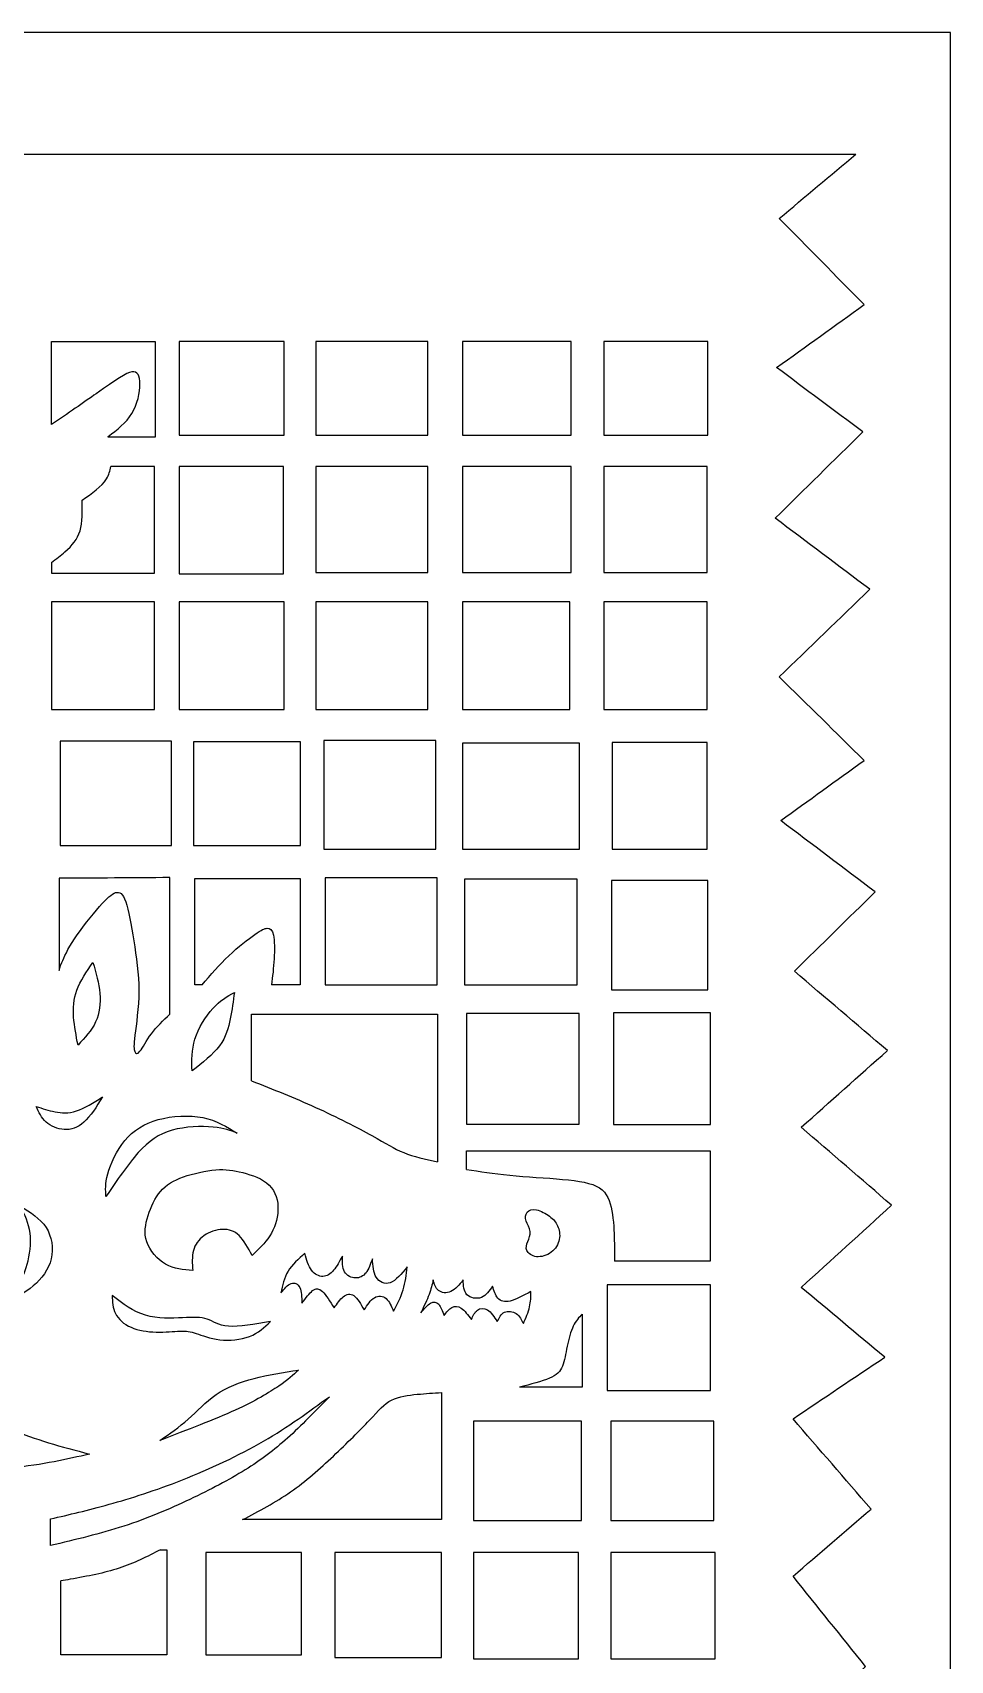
# Model space of a CAD drawing. Header units: millimetres. Extents: x 30 to 570, y 16 to 401.
# Drawn here: x 480.1 to 569.7, y 228 to 386.8 of the extents above; entities that cross this region are included whole.
import ezdxf

# ---------------------------------------------------------------- set-up
doc = ezdxf.new("R2010")
doc.units = ezdxf.units.MM
for name, color, linetype in [('Default', 7, 'Continuous'), ('DV1_Layer_1', 7, 'Continuous'), ('Layer_1', 7, 'Continuous')]:
    doc.layers.add(name, color=color, linetype=linetype)

# ---------------------------------------------------------------- blocks, each defined once
blk = doc.blocks.new('SE')
at = {"layer": 'DV1_Layer_1', "color": 7, "linetype": 'Continuous'}
blk.add_open_spline([(39.87, 374.96), (39.87, 374.96), (560.48, 374.96), (560.48, 374.96)], degree=3, dxfattribs=at)
for points, knots in [([(300.17, 19.96), (302.22, 20), (304.27, 20.05), (305.98, 20.47), (307.7, 20.89), (309.08, 21.7), (309.95, 22.74), (310.81, 23.79), (311.17, 25.08), (311.53, 26.37), (313.09, 26.33), (316.2, 26.24), (319.14, 28.28), (320.3, 29.42), (321.46, 30.55), (322.3, 31.8), (323.15, 33.05), (323.86, 32.42), (325.28, 31.18), (328.49, 31.53), (329.67, 32.31), (330.85, 33.09), (331.61, 34.47), (332.36, 35.85), (333.3, 34.87), (334.23, 33.89), (335.61, 33.38), (336.99, 32.87), (338.82, 32.83), (340.22, 33.16), (341.62, 33.49), (342.6, 34.21), (343.27, 35.07), (343.94, 35.94), (344.29, 36.97), (344.65, 37.99), (346.52, 37.9), (350.26, 37.72), (356.14, 39.86), (361.48, 42.26), (365.4, 41.91), (367.33, 41.42), (369.27, 40.93), (371.18, 40.13), (373.21, 38.79), (375.24, 37.46), (377.37, 35.59), (379.89, 33.87), (382.4, 32.16), (388.19, 29.04), (392.06, 27.04), (398.39, 24.99), (401.39, 24.34), (404.4, 23.7), (407.25, 23.43), (410.92, 23.5), (414.59, 23.56), (419.09, 23.97), (423.25, 25.28), (427.41, 26.59), (435.07, 31.04), (443.44, 35.5), (447.14, 37.08), (450.83, 38.66), (454.04, 39.59), (456.86, 40.01), (459.69, 40.44), (462.14, 40.35), (464.48, 39.66), (466.81, 38.97), (471.26, 36.39), (476.07, 35.59), (478.37, 35.41), (480.66, 35.23), (482.84, 35.27), (484.69, 35.63), (486.54, 35.99), (488.05, 36.65), (489.56, 37.32), (490.45, 35.81), (492.23, 32.78), (495.8, 31.53), (497.49, 31.24), (499.18, 30.96), (500.78, 31), (502.14, 31.53), (503.5, 32.07), (504.61, 33.09), (505.39, 34.21), (506.17, 35.32), (506.61, 36.52), (506.93, 37.79), (507.24, 39.06), (507.42, 40.39), (507.59, 41.73), (510.18, 40.88), (512.76, 40.04), (515.78, 39.21), (518.81, 38.39), (525.76, 36.79), (530.92, 36.43), (533.75, 36.68), (536.58, 36.92), (539.65, 37.59), (542.94, 38.9), (546.24, 40.22), (549.75, 42.17), (552.11, 45.18), (554.47, 48.18), (556.88, 56.29), (555.54, 61.36), (554.41, 63.41), (553.27, 65.46), (551.67, 67.02), (550.07, 68.57), (552.83, 70.89), (555.59, 73.2), (558.35, 75.52), (555.9, 78.15), (553.45, 80.77), (551, 83.4), (553.58, 85.8), (556.16, 88.21), (558.75, 90.61), (556.21, 93.24), (553.67, 95.87), (551.13, 98.49), (553.72, 101.12), (556.3, 103.75), (558.88, 106.37), (556.21, 109.04), (553.54, 111.71), (550.87, 114.39), (553.67, 116.88), (556.48, 119.37), (559.28, 121.87), (557.01, 124.63), (554.74, 127.39), (552.47, 130.15), (555.23, 132.68), (557.99, 135.22), (560.75, 137.76), (558.39, 140.39), (556.03, 143.01), (553.67, 145.64), (556.34, 148), (559.01, 150.36), (561.68, 152.72), (559.01, 155.3), (556.34, 157.88), (553.67, 160.46), (556.43, 162.87), (559.19, 165.27), (561.95, 167.68), (559.19, 170.39), (556.43, 173.11), (553.67, 175.82), (556.57, 178.09), (559.46, 180.36), (562.35, 182.63), (559.73, 185.31), (557.1, 187.98), (554.47, 190.65), (556.92, 193.14), (559.37, 195.63), (561.82, 198.13), (558.97, 200.49), (556.12, 202.85), (553.27, 205.21), (555.72, 207.7), (558.17, 210.19), (560.62, 212.69), (558.21, 215.22), (555.81, 217.76), (553.4, 220.3), (556.08, 222.66), (558.75, 225.02), (561.42, 227.38), (559.06, 230.32), (556.7, 233.25), (554.34, 236.19), (556.88, 238.37), (559.41, 240.56), (561.95, 242.74), (559.41, 245.68), (556.88, 248.61), (554.34, 251.55), (557.32, 253.56), (560.3, 255.56), (563.29, 257.56), (560.57, 259.83), (557.86, 262.1), (555.14, 264.37), (558.08, 267.04), (561.02, 269.72), (563.96, 272.39), (561.02, 274.92), (558.08, 277.46), (555.14, 280), (557.95, 282.49), (560.75, 284.99), (563.55, 287.48), (560.53, 290.06), (557.5, 292.64), (554.47, 295.23), (557.1, 297.81), (559.73, 300.39), (562.35, 302.97), (559.28, 305.29), (556.21, 307.6), (553.14, 309.92), (555.85, 311.88), (558.57, 313.84), (561.28, 315.79), (558.52, 318.51), (555.76, 321.23), (553, 323.94), (555.94, 326.79), (558.88, 329.64), (561.82, 332.49), (558.75, 334.8), (555.67, 337.12), (552.6, 339.43), (555.45, 342.24), (558.3, 345.04), (561.15, 347.85), (558.35, 349.94), (555.54, 352.03), (552.74, 354.13), (555.59, 356.17), (558.44, 358.22), (561.28, 360.27), (558.52, 363.07), (555.76, 365.88), (553, 368.68), (555.5, 370.78), (557.99, 372.87), (560.48, 374.96)], [0, 0, 0, 0, 0.011364, 0.011364, 0.011364, 0.022727, 0.022727, 0.022727, 0.034091, 0.034091, 0.034091, 0.045455, 0.056818, 0.056818, 0.056818, 0.068182, 0.068182, 0.068182, 0.079545, 0.090909, 0.090909, 0.090909, 0.102273, 0.102273, 0.102273, 0.113636, 0.113636, 0.113636, 0.125, 0.125, 0.125, 0.136364, 0.136364, 0.136364, 0.147727, 0.147727, 0.147727, 0.159091, 0.170455, 0.181818, 0.193182, 0.193182, 0.193182, 0.204545, 0.204545, 0.204545, 0.215909, 0.215909, 0.215909, 0.227273, 0.238636, 0.25, 0.25, 0.25, 0.261364, 0.261364, 0.261364, 0.272727, 0.272727, 0.272727, 0.284091, 0.295455, 0.295455, 0.295455, 0.306818, 0.306818, 0.306818, 0.318182, 0.318182, 0.318182, 0.329545, 0.340909, 0.340909, 0.340909, 0.352273, 0.352273, 0.352273, 0.363636, 0.363636, 0.363636, 0.375, 0.386364, 0.386364, 0.386364, 0.397727, 0.397727, 0.397727, 0.409091, 0.409091, 0.409091, 0.420455, 0.420455, 0.420455, 0.431818, 0.431818, 0.431818, 0.443182, 0.443182, 0.443182, 0.454545, 0.465909, 0.465909, 0.465909, 0.477273, 0.477273, 0.477273, 0.488636, 0.488636, 0.488636, 0.5, 0.511364, 0.511364, 0.511364, 0.522727, 0.522727, 0.522727, 0.534091, 0.534091, 0.534091, 0.545455, 0.545455, 0.545455, 0.556818, 0.556818, 0.556818, 0.568182, 0.568182, 0.568182, 0.579545, 0.579545, 0.579545, 0.590909, 0.590909, 0.590909, 0.602273, 0.602273, 0.602273, 0.613636, 0.613636, 0.613636, 0.625, 0.625, 0.625, 0.636364, 0.636364, 0.636364, 0.647727, 0.647727, 0.647727, 0.659091, 0.659091, 0.659091, 0.670455, 0.670455, 0.670455, 0.681818, 0.681818, 0.681818, 0.693182, 0.693182, 0.693182, 0.704545, 0.704545, 0.704545, 0.715909, 0.715909, 0.715909, 0.727273, 0.727273, 0.727273, 0.738636, 0.738636, 0.738636, 0.75, 0.75, 0.75, 0.761364, 0.761364, 0.761364, 0.772727, 0.772727, 0.772727, 0.784091, 0.784091, 0.784091, 0.795455, 0.795455, 0.795455, 0.806818, 0.806818, 0.806818, 0.818182, 0.818182, 0.818182, 0.829545, 0.829545, 0.829545, 0.840909, 0.840909, 0.840909, 0.852273, 0.852273, 0.852273, 0.863636, 0.863636, 0.863636, 0.875, 0.875, 0.875, 0.886364, 0.886364, 0.886364, 0.897727, 0.897727, 0.897727, 0.909091, 0.909091, 0.909091, 0.920455, 0.920455, 0.920455, 0.931818, 0.931818, 0.931818, 0.943182, 0.943182, 0.943182, 0.954545, 0.954545, 0.954545, 0.965909, 0.965909, 0.965909, 0.977273, 0.977273, 0.977273, 1, 1, 1, 1]), ([(481.98, 348.56), (481.98, 348.56), (481.98, 356.66), (481.98, 356.66), (492.11, 356.66), (492.11, 356.66), (492.11, 347.33), (492.11, 347.33), (487.52, 347.33), (487.52, 347.33)], [0, 0, 0, 0, 0.2, 0.2, 0.4, 0.4, 0.6, 0.6, 1, 1, 1, 1]), ([(487.52, 347.33), (487.52, 347.36), (487.51, 347.38), (487.51, 347.4), (488.4, 348.07), (489.29, 348.73), (489.84, 349.64), (490.4, 350.56), (490.62, 351.71), (490.62, 352.52), (490.62, 353.33), (490.4, 353.8), (489.83, 353.71), (489.26, 353.62), (488.35, 352.98), (486.35, 351.58), (485.15, 350.74), (483.56, 349.62), (481.98, 348.56)], [0, 0, 0, 0, 0.142857, 0.142857, 0.142857, 0.285714, 0.285714, 0.285714, 0.428571, 0.428571, 0.428571, 0.571429, 0.571429, 0.571429, 0.714286, 0.714286, 0.714286, 1, 1, 1, 1]), ([(481.98, 335.12), (482.45, 335.44), (482.9, 335.8), (483.3, 336.15), (484.02, 336.78), (484.53, 337.36), (484.78, 338.19), (485.02, 339.03), (485, 340.12), (484.98, 341.2), (485.93, 341.85), (486.89, 342.49), (487.36, 343.28), (487.59, 343.65), (487.71, 344.06), (487.77, 344.46)], [0, 0, 0, 0, 0.166667, 0.166667, 0.166667, 0.333333, 0.333333, 0.333333, 0.5, 0.5, 0.5, 0.666667, 0.666667, 0.666667, 1, 1, 1, 1]), ([(481.98, 335.12), (481.98, 335.12), (481.98, 334.07), (481.98, 334.07), (492.04, 334.07), (492.04, 334.07), (492.04, 344.46), (492.04, 344.46), (487.77, 344.46), (487.77, 344.46)], [0, 0, 0, 0, 0.2, 0.2, 0.4, 0.4, 0.6, 0.6, 1, 1, 1, 1]), ([(482.73, 304.29), (486.33, 304.31), (489.93, 304.34), (493.54, 304.36), (493.54, 299.92), (493.54, 295.47), (493.54, 291.03), (492.89, 290.42), (492.25, 289.8), (491.74, 289.13), (491.24, 288.46), (490.89, 287.74), (490.36, 287.09), (490.2, 287.17), (490.11, 287.39), (490.02, 287.61), (490.01, 287.98), (490.13, 288.99), (490.25, 290), (490.51, 291.66), (490.51, 293.31), (490.52, 294.97), (490.27, 296.63), (490.02, 298.19), (489.77, 299.75), (489.52, 301.2), (489.23, 302.01), (488.95, 302.83), (488.64, 303.01), (488.25, 302.89), (487.87, 302.77), (487.41, 302.36), (485.94, 300.69), (484.93, 299.42), (484.24, 298.39), (483.56, 297.36), (483.2, 296.55), (483, 296.07), (482.8, 295.59), (482.77, 295.44), (482.73, 295.28), (482.73, 298.29), (482.73, 301.29), (482.73, 304.29)], [0, 0, 0, 0, 0.0625, 0.0625, 0.0625, 0.125, 0.125, 0.125, 0.1875, 0.1875, 0.1875, 0.25, 0.25, 0.3125, 0.3125, 0.3125, 0.375, 0.375, 0.375, 0.4375, 0.4375, 0.4375, 0.5, 0.5, 0.5, 0.5625, 0.5625, 0.5625, 0.625, 0.625, 0.625, 0.6875, 0.6875, 0.75, 0.75, 0.75, 0.8125, 0.8125, 0.8125, 0.875, 0.875, 0.875, 1, 1, 1, 1]), ([(496.68, 293.88), (496.68, 293.88), (495.98, 293.88), (495.98, 293.88), (495.98, 304.26), (495.98, 304.26), (506.26, 304.26), (506.26, 304.26), (506.26, 293.88), (506.26, 293.88), (503.46, 293.88), (503.46, 293.88)], [0, 0, 0, 0, 0.166667, 0.166667, 0.333333, 0.333333, 0.5, 0.5, 0.666667, 0.666667, 1, 1, 1, 1]), ([(496.68, 293.88), (497.52, 294.87), (498.37, 295.86), (499.29, 296.73), (500.21, 297.61), (501.2, 298.35), (501.84, 298.81), (502.49, 299.26), (502.79, 299.41), (503.31, 299.42), (503.54, 299.28), (503.65, 298.75), (503.76, 298.22), (503.76, 297.3), (503.71, 296.43), (503.66, 295.55), (503.56, 294.71), (503.46, 293.88)], [0, 0, 0, 0, 0.142857, 0.142857, 0.142857, 0.285714, 0.285714, 0.285714, 0.428571, 0.428571, 0.571429, 0.571429, 0.571429, 0.714286, 0.714286, 0.714286, 1, 1, 1, 1]), ([(486.04, 296.09), (485.42, 295.18), (484.8, 294.27), (484.47, 293.38), (484.13, 292.49), (484.09, 291.62), (484.22, 289.85), (484.4, 288.94), (484.58, 288.02), (485.24, 288.74), (485.91, 289.45), (486.3, 290.28), (486.69, 291.11), (486.8, 292.07), (486.71, 293.06), (486.62, 294.04), (486.33, 295.07), (486.04, 296.09)], [0, 0, 0, 0, 0.142857, 0.142857, 0.142857, 0.285714, 0.285714, 0.428571, 0.428571, 0.428571, 0.571429, 0.571429, 0.571429, 0.714286, 0.714286, 0.714286, 1, 1, 1, 1]), ([(499.84, 293.16), (499.13, 292.76), (498.42, 292.36), (497.72, 291.59), (497.02, 290.82), (496.33, 289.69), (495.99, 288.61), (495.66, 287.54), (495.68, 286.51), (495.71, 285.49), (496.73, 286.29), (497.75, 287.09), (498.38, 287.95), (499.02, 288.8), (499.26, 289.71), (499.44, 290.59), (499.61, 291.47), (499.73, 292.31), (499.84, 293.16)], [0, 0, 0, 0, 0.142857, 0.142857, 0.142857, 0.285714, 0.285714, 0.285714, 0.428571, 0.428571, 0.428571, 0.571429, 0.571429, 0.571429, 0.714286, 0.714286, 0.714286, 1, 1, 1, 1]), ([(501.52, 284.53), (501.52, 284.53), (501.52, 291.03), (501.52, 291.03), (519.66, 291.03), (519.66, 291.03), (519.66, 276.63), (519.66, 276.63)], [0, 0, 0, 0, 0.25, 0.25, 0.5, 0.5, 1, 1, 1, 1]), ([(501.52, 284.53), (503.6, 283.71), (505.68, 282.88), (507.75, 281.94), (509.81, 281.01), (511.86, 279.96), (513.26, 279.18), (514.66, 278.41), (515.4, 277.9), (516.36, 277.52), (517.32, 277.14), (518.49, 276.89), (519.66, 276.63)], [0, 0, 0, 0, 0.2, 0.2, 0.2, 0.4, 0.4, 0.4, 0.6, 0.6, 0.6, 1, 1, 1, 1]), ([(480.51, 282.03), (480.76, 281.47), (481, 280.92), (481.46, 280.51), (481.91, 280.09), (482.58, 279.83), (483.89, 279.74), (484.53, 279.92), (485.15, 280.48), (485.78, 281.05), (486.38, 282.01), (486.98, 282.96), (486.09, 282.41), (485.2, 281.85), (484.42, 281.59), (483.64, 281.34), (482.98, 281.38), (482.34, 281.51), (481.71, 281.63), (481.11, 281.83), (480.51, 282.03)], [0, 0, 0, 0, 0.125, 0.125, 0.125, 0.25, 0.25, 0.375, 0.375, 0.375, 0.5, 0.5, 0.5, 0.625, 0.625, 0.625, 0.75, 0.75, 0.75, 1, 1, 1, 1]), ([(487.31, 273.23), (488.38, 274.81), (489.44, 276.39), (490.46, 277.52), (491.48, 278.65), (492.46, 279.34), (493.75, 279.71), (495.04, 280.07), (496.64, 280.12), (497.75, 280.02), (498.86, 279.92), (499.48, 279.67), (500.1, 279.43), (499.1, 280.05), (497.1, 281.29), (493.77, 281.12), (492.41, 280.74), (491.04, 280.36), (489.97, 279.69), (488.33, 277.72), (487.75, 276.41), (487.49, 275.44), (487.22, 274.47), (487.26, 273.85), (487.31, 273.23)], [0, 0, 0, 0, 0.1, 0.1, 0.1, 0.2, 0.2, 0.2, 0.3, 0.3, 0.3, 0.4, 0.4, 0.4, 0.5, 0.6, 0.6, 0.6, 0.7, 0.7, 0.8, 0.8, 0.8, 1, 1, 1, 1]), ([(522.49, 275.89), (522.49, 275.89), (522.49, 277.7), (522.49, 277.7), (546.25, 277.7), (546.25, 277.7), (546.25, 266.92), (546.25, 266.92), (536.93, 266.92), (536.93, 266.92)], [0, 0, 0, 0, 0.2, 0.2, 0.4, 0.4, 0.6, 0.6, 1, 1, 1, 1]), ([(495.77, 266.03), (495.73, 266.7), (495.68, 267.37), (495.84, 267.96), (495.99, 268.54), (496.35, 269.05), (496.87, 269.42), (497.39, 269.79), (498.08, 270.01), (498.69, 270.03), (499.3, 270.05), (499.84, 269.88), (500.77, 268.97), (501.17, 268.23), (501.57, 267.5), (502.19, 268.08), (502.81, 268.66), (503.28, 269.39), (503.75, 270.12), (504.06, 271.01), (504.09, 271.91), (504.12, 272.81), (503.88, 273.72), (503.24, 274.35), (502.59, 274.99), (501.55, 275.34), (500.65, 275.57), (499.75, 275.81), (498.99, 275.92), (498.02, 275.84), (497.04, 275.76), (495.84, 275.5), (494.87, 275.15), (493.91, 274.81), (493.17, 274.39), (492.62, 273.74), (492.06, 273.1), (491.68, 272.23), (491.42, 271.38), (491.15, 270.52), (491, 269.68), (491.28, 268.82), (491.57, 267.97), (492.31, 267.1), (493.13, 266.63), (493.95, 266.17), (494.86, 266.1), (495.77, 266.03)], [0, 0, 0, 0, 0.058824, 0.058824, 0.058824, 0.117647, 0.117647, 0.117647, 0.176471, 0.176471, 0.176471, 0.235294, 0.235294, 0.294118, 0.294118, 0.294118, 0.352941, 0.352941, 0.352941, 0.411765, 0.411765, 0.411765, 0.470588, 0.470588, 0.470588, 0.529412, 0.529412, 0.529412, 0.588235, 0.588235, 0.588235, 0.647059, 0.647059, 0.647059, 0.705882, 0.705882, 0.705882, 0.764706, 0.764706, 0.764706, 0.823529, 0.823529, 0.823529, 0.882353, 0.882353, 0.882353, 1, 1, 1, 1]), ([(522.49, 275.89), (523.79, 275.68), (525.08, 275.47), (528.32, 275.16), (530.27, 275.06), (533.45, 274.77), (534.69, 274.58), (535.45, 274.08), (536.21, 273.59), (536.5, 272.8), (536.67, 271.85), (536.84, 270.9), (536.88, 269.8), (536.9, 268.95), (536.93, 268.1), (536.93, 267.51), (536.93, 266.92)], [0, 0, 0, 0, 0.142857, 0.142857, 0.285714, 0.285714, 0.428571, 0.428571, 0.428571, 0.571429, 0.571429, 0.571429, 0.714286, 0.714286, 0.714286, 1, 1, 1, 1]), ([(478.98, 272.3), (479.38, 271.48), (479.78, 270.65), (479.9, 269.67), (480.02, 268.68), (479.87, 267.52), (479.62, 266.63), (479.38, 265.75), (479.05, 265.12), (478.67, 264.53), (478.29, 263.95), (477.87, 263.39), (477.45, 262.84), (478.42, 263.32), (479.4, 263.81), (480.22, 264.51), (481.04, 265.21), (481.71, 266.12), (481.96, 267.16), (482.2, 268.19), (482.02, 269.34), (481.46, 270.22), (480.89, 271.1), (479.93, 271.7), (478.98, 272.3)], [0, 0, 0, 0, 0.111111, 0.111111, 0.111111, 0.222222, 0.222222, 0.222222, 0.333333, 0.333333, 0.333333, 0.444444, 0.444444, 0.444444, 0.555556, 0.555556, 0.555556, 0.666667, 0.666667, 0.666667, 0.777778, 0.777778, 0.777778, 1, 1, 1, 1]), ([(530.59, 271.31), (530.22, 271.58), (529.73, 271.86), (528.91, 272.03), (528.58, 271.92), (528.22, 271.5), (528.2, 271.18), (528.41, 270.52), (528.88, 269.83), (528.59, 269.16), (528.46, 268.85), (528.34, 268.54), (528.24, 268.25), (528.5, 267.69), (528.85, 267.42), (529.77, 267.32), (530.32, 267.49), (531.16, 268.12), (531.44, 268.59), (531.63, 269.53), (531.54, 270), (531.37, 270.37), (531.2, 270.75), (530.96, 271.03), (530.59, 271.31)], [0, 0, 0, 0, 0.083333, 0.083333, 0.166667, 0.166667, 0.25, 0.25, 0.333333, 0.416667, 0.416667, 0.416667, 0.5, 0.5, 0.583333, 0.583333, 0.666667, 0.666667, 0.75, 0.75, 0.833333, 0.833333, 0.833333, 1, 1, 1, 1]), ([(506.7, 267.7), (506.88, 267.08), (507.06, 266.46), (507.36, 266.04), (507.66, 265.63), (508.08, 265.43), (508.47, 265.44), (508.86, 265.46), (509.21, 265.68), (509.52, 266.04), (509.83, 266.41), (510.1, 266.92), (510.37, 267.43), (510.37, 266.86), (510.37, 266.28), (510.81, 265.5), (511.26, 265.3), (511.65, 265.29), (512.05, 265.28), (512.41, 265.46), (512.68, 265.8), (512.94, 266.14), (513.12, 266.66), (513.3, 267.17), (513.34, 266.5), (513.39, 265.83), (513.96, 264.9), (514.5, 264.63), (515.04, 264.83), (515.59, 265.03), (516.14, 265.7), (516.7, 266.37), (516.61, 265.61), (516.52, 264.86), (516.08, 263.41), (515.72, 262.72), (515.36, 262.04), (515.16, 262.52), (514.96, 263.01), (514.64, 263.28), (514.32, 263.55), (513.88, 263.59), (513.5, 263.37), (513.12, 263.15), (512.81, 262.66), (512.5, 262.17), (512.17, 262.75), (511.83, 263.32), (511.49, 263.57), (511.14, 263.81), (510.79, 263.72), (510.14, 263.21), (509.86, 262.79), (509.57, 262.37), (509.17, 263.01), (508.77, 263.66), (508.42, 263.98), (508.08, 264.3), (507.79, 264.3), (507.47, 264.06), (507.15, 263.81), (506.79, 263.32), (506.43, 262.84), (506.41, 263.41), (506.39, 263.99), (506.21, 264.36), (506.03, 264.72), (505.7, 264.88), (505.37, 264.76), (505.04, 264.63), (504.7, 264.23), (504.37, 263.83), (504.52, 264.57), (504.68, 265.3), (505.07, 265.94), (505.46, 266.59), (506.08, 267.14), (506.7, 267.7)], [0, 0, 0, 0, 0.035714, 0.035714, 0.035714, 0.071429, 0.071429, 0.071429, 0.107143, 0.107143, 0.107143, 0.142857, 0.142857, 0.142857, 0.178571, 0.178571, 0.214286, 0.214286, 0.214286, 0.25, 0.25, 0.25, 0.285714, 0.285714, 0.285714, 0.321429, 0.321429, 0.357143, 0.357143, 0.357143, 0.392857, 0.392857, 0.392857, 0.428571, 0.428571, 0.464286, 0.464286, 0.464286, 0.5, 0.5, 0.5, 0.535714, 0.535714, 0.535714, 0.571429, 0.571429, 0.571429, 0.607143, 0.607143, 0.607143, 0.642857, 0.642857, 0.678571, 0.678571, 0.678571, 0.714286, 0.714286, 0.714286, 0.75, 0.75, 0.75, 0.785714, 0.785714, 0.785714, 0.821429, 0.821429, 0.821429, 0.857143, 0.857143, 0.857143, 0.892857, 0.892857, 0.892857, 0.928571, 0.928571, 0.928571, 1, 1, 1, 1]), ([(485.71, 248.11), (482.98, 248.82), (480.25, 249.53), (478.17, 250.54), (476.09, 251.55), (474.67, 252.86), (473.57, 254.24), (472.47, 255.62), (471.69, 257.06), (471.09, 260.3), (471.27, 262.1), (471.45, 263.9), (471.07, 263.35), (470.69, 262.79), (469.54, 262.46), (468.76, 262.68), (467.98, 262.9), (468.07, 262.3), (468.16, 261.7), (467.98, 261.16), (467.81, 260.61), (467.36, 260.12), (466.71, 259.97), (466.05, 259.81), (465.18, 259.99), (464.32, 260.17), (464.27, 259.39), (464.23, 258.61), (463.74, 257.46), (463.3, 257.08), (462.66, 256.9), (462.03, 256.73), (461.21, 256.75), (460.39, 256.77), (460.56, 255.93), (460.74, 255.08), (460.65, 253.77), (460.39, 253.31), (459.79, 253.06), (459.19, 252.82), (458.25, 252.79), (457.32, 252.77), (457.54, 252.02), (457.77, 251.26), (457.79, 250.64), (457.81, 250.02), (457.63, 249.53), (456.99, 249.06), (456.34, 248.6), (455.23, 248.15), (454.12, 247.71), (455.28, 247.29), (456.43, 246.86), (460.41, 246.29), (463.23, 246.13), (466.81, 246.15), (470.38, 246.18), (474.71, 246.37), (477.99, 246.73), (481.27, 247.09), (483.49, 247.6), (485.71, 248.11)], [0, 0, 0, 0, 0.043478, 0.043478, 0.043478, 0.086957, 0.086957, 0.086957, 0.130435, 0.130435, 0.173913, 0.173913, 0.173913, 0.217391, 0.217391, 0.26087, 0.26087, 0.26087, 0.304348, 0.304348, 0.304348, 0.347826, 0.347826, 0.347826, 0.391304, 0.391304, 0.391304, 0.434783, 0.434783, 0.478261, 0.478261, 0.478261, 0.521739, 0.521739, 0.521739, 0.565217, 0.565217, 0.608696, 0.608696, 0.608696, 0.652174, 0.652174, 0.652174, 0.695652, 0.695652, 0.695652, 0.73913, 0.73913, 0.73913, 0.782609, 0.782609, 0.782609, 0.826087, 0.826087, 0.869565, 0.869565, 0.869565, 0.913043, 0.913043, 0.913043, 1, 1, 1, 1]), ([(519.23, 265.1), (519.34, 264.7), (519.45, 264.3), (519.75, 264.07), (520.05, 263.83), (520.54, 263.77), (520.97, 263.97), (521.41, 264.17), (521.78, 264.63), (522.16, 265.1), (522.18, 264.55), (522.21, 263.99), (522.53, 263.66), (522.85, 263.32), (523.47, 263.21), (523.94, 263.39), (524.4, 263.57), (524.72, 264.03), (525.03, 264.5), (525.16, 264.06), (525.29, 263.61), (525.8, 263.03), (526.18, 262.9), (527.29, 263.17), (528.03, 263.57), (528.76, 263.97), (528.76, 263.48), (528.76, 262.99), (528.51, 261.95), (528.27, 261.39), (528.03, 260.84), (527.85, 261.21), (527.67, 261.59), (527.34, 261.81), (527, 262.04), (526.52, 262.1), (526.18, 261.95), (525.85, 261.79), (525.67, 261.41), (525.49, 261.04), (525.18, 261.5), (524.87, 261.97), (524.18, 262.39), (523.81, 262.35), (523.54, 262.15), (523.27, 261.95), (523.12, 261.59), (522.96, 261.24), (522.63, 261.68), (522.29, 262.12), (521.65, 262.57), (521.34, 262.57), (520.78, 262.26), (520.54, 261.95), (520.3, 261.64), (520.14, 262.06), (519.98, 262.48), (519.77, 262.72), (519.55, 262.95), (519.28, 263), (518.98, 262.83), (518.68, 262.67), (518.35, 262.28), (518.03, 261.9), (518.33, 262.52), (518.63, 263.15), (518.83, 263.68), (519.03, 264.21), (519.13, 264.66), (519.23, 265.1)], [0, 0, 0, 0, 0.038462, 0.038462, 0.038462, 0.076923, 0.076923, 0.076923, 0.115385, 0.115385, 0.115385, 0.153846, 0.153846, 0.153846, 0.192308, 0.192308, 0.192308, 0.230769, 0.230769, 0.230769, 0.269231, 0.269231, 0.307692, 0.307692, 0.346154, 0.346154, 0.346154, 0.384615, 0.384615, 0.423077, 0.423077, 0.423077, 0.461538, 0.461538, 0.461538, 0.5, 0.5, 0.5, 0.538462, 0.538462, 0.538462, 0.576923, 0.576923, 0.615385, 0.615385, 0.615385, 0.653846, 0.653846, 0.653846, 0.692308, 0.692308, 0.730769, 0.730769, 0.769231, 0.769231, 0.769231, 0.807692, 0.807692, 0.807692, 0.846154, 0.846154, 0.846154, 0.884615, 0.884615, 0.884615, 0.923077, 0.923077, 0.923077, 1, 1, 1, 1]), ([(487.91, 263.57), (488.93, 262.79), (489.95, 262.01), (491.15, 261.66), (492.35, 261.3), (493.73, 261.37), (494.78, 261.41), (495.84, 261.46), (497.3, 261.5), (498.24, 260.66), (499.25, 260.58), (500.26, 260.5), (501.81, 260.77), (503.37, 261.04), (502.77, 260.48), (502.17, 259.93), (501.31, 259.59), (500.46, 259.26), (499.35, 259.15), (497.46, 259.37), (496.68, 259.7), (495.53, 260.08), (495.15, 260.13), (494.54, 260.1), (493.93, 260.08), (493.08, 259.99), (492.22, 260.01), (491.35, 260.04), (490.46, 260.17), (489.75, 260.48), (489.04, 260.79), (488.51, 261.28), (488.23, 261.82), (487.95, 262.37), (487.93, 262.97), (487.91, 263.57)], [0, 0, 0, 0, 0.071429, 0.071429, 0.071429, 0.142857, 0.142857, 0.142857, 0.214286, 0.285714, 0.285714, 0.285714, 0.357143, 0.357143, 0.357143, 0.428571, 0.428571, 0.428571, 0.5, 0.5, 0.571429, 0.571429, 0.642857, 0.642857, 0.642857, 0.714286, 0.714286, 0.714286, 0.785714, 0.785714, 0.785714, 0.857143, 0.857143, 0.857143, 1, 1, 1, 1]), ([(533.76, 261.76), (533.76, 261.76), (533.76, 254.64), (533.76, 254.64), (527.64, 254.64), (527.64, 254.64)], [0, 0, 0, 0, 0.333333, 0.333333, 1, 1, 1, 1]), ([(533.76, 261.76), (533.46, 261.44), (533.15, 261.11), (532.9, 260.59), (532.65, 260.06), (532.45, 259.34), (532.16, 257.91), (532.07, 257.21), (531.85, 256.68), (531.64, 256.16), (531.29, 255.81), (530.57, 255.5), (529.85, 255.19), (528.74, 254.91), (527.64, 254.64)], [0, 0, 0, 0, 0.166667, 0.166667, 0.166667, 0.333333, 0.333333, 0.5, 0.5, 0.5, 0.666667, 0.666667, 0.666667, 1, 1, 1, 1]), ([(492.57, 249.44), (495.24, 250.46), (497.9, 251.48), (499.9, 252.39), (501.9, 253.31), (503.24, 254.11), (505.08, 255.37), (505.59, 255.84), (506.1, 256.3), (504.61, 256.08), (503.12, 255.86), (501.75, 255.49), (500.37, 255.13), (499.1, 254.62), (498.06, 253.91), (497.02, 253.19), (496.19, 252.28), (495.32, 251.51), (494.44, 250.73), (493.51, 250.08), (492.57, 249.44)], [0, 0, 0, 0, 0.125, 0.125, 0.125, 0.25, 0.25, 0.375, 0.375, 0.375, 0.5, 0.5, 0.5, 0.625, 0.625, 0.625, 0.75, 0.75, 0.75, 1, 1, 1, 1]), ([(481.91, 241.78), (481.91, 240.91), (481.91, 240.04), (481.91, 239.18), (484.33, 239.76), (486.75, 240.33), (491.33, 241.82), (493.48, 242.73), (495.48, 243.68), (497.48, 244.62), (499.33, 245.6), (500.88, 246.56), (502.44, 247.53), (503.7, 248.49), (506.35, 250.86), (507.72, 252.28), (509.1, 253.71), (507.1, 252.24), (505.1, 250.77), (500.26, 247.97), (497.42, 246.64), (494.78, 245.6), (492.15, 244.55), (489.73, 243.8), (487.62, 243.21), (485.51, 242.62), (483.71, 242.2), (481.91, 241.78)], [0, 0, 0, 0, 0.090909, 0.090909, 0.090909, 0.181818, 0.181818, 0.272727, 0.272727, 0.272727, 0.363636, 0.363636, 0.363636, 0.454545, 0.454545, 0.545455, 0.545455, 0.545455, 0.636364, 0.636364, 0.727273, 0.727273, 0.727273, 0.818182, 0.818182, 0.818182, 1, 1, 1, 1]), ([(520.03, 254.11), (520.03, 254.11), (520.03, 241.71), (520.03, 241.71), (500.64, 241.71), (500.64, 241.71)], [0, 0, 0, 0, 0.333333, 0.333333, 1, 1, 1, 1]), ([(500.64, 241.71), (502.24, 242.55), (503.84, 243.4), (506.8, 245.45), (508.16, 246.67), (509.49, 247.92), (510.82, 249.17), (512.11, 250.45), (513.01, 251.41), (513.92, 252.37), (514.44, 253.01), (515.17, 253.38), (515.9, 253.75), (516.83, 253.86), (517.67, 253.94), (518.52, 254.02), (519.27, 254.06), (520.03, 254.11)], [0, 0, 0, 0, 0.142857, 0.142857, 0.285714, 0.285714, 0.285714, 0.428571, 0.428571, 0.428571, 0.571429, 0.571429, 0.571429, 0.714286, 0.714286, 0.714286, 1, 1, 1, 1]), ([(492.64, 238.78), (492.64, 238.78), (493.24, 238.78), (493.24, 238.78), (493.24, 228.52), (493.24, 228.52), (482.91, 228.52), (482.91, 228.52), (482.91, 235.73), (482.91, 235.73)], [0, 0, 0, 0, 0.2, 0.2, 0.4, 0.4, 0.6, 0.6, 1, 1, 1, 1]), ([(492.64, 238.78), (491.33, 238.11), (490.02, 237.45), (488.58, 236.97), (487.13, 236.49), (485.55, 236.2), (483.81, 235.89), (483.52, 235.84), (483.22, 235.78), (482.91, 235.73)], [0, 0, 0, 0, 0.25, 0.25, 0.25, 0.5, 0.5, 0.5, 1, 1, 1, 1])]:
    blk.add_open_spline(points, degree=3, knots=knots, dxfattribs=at)
at = {"layer": 'Layer_1', "color": 7, "linetype": 'Continuous'}
for p, q in [((569.7, 386.82), (29.66, 386.82)), ((569.7, 15.55), (569.7, 386.82)), ((504.7, 356.66), (494.44, 356.66)), ((494.44, 356.66), (494.44, 347.53)), ((504.7, 347.53), (504.7, 356.66)), ((518.7, 356.66), (507.77, 356.66)), ((507.77, 356.66), (507.77, 347.53)), ((518.7, 347.53), (518.7, 356.66)), ((532.7, 356.66), (522.09, 356.66)), ((522.09, 356.66), (522.09, 347.53)), ((532.7, 347.53), (532.7, 356.66)), ((546.02, 356.66), (535.89, 356.66)), ((535.89, 356.66), (535.89, 347.53)), ((546.02, 347.53), (546.02, 356.66)), ((494.44, 347.53), (504.7, 347.53)), ((507.77, 347.53), (518.7, 347.53)), ((522.09, 347.53), (532.7, 347.53)), ((535.89, 347.53), (546.02, 347.53)), ((504.64, 344.46), (494.44, 344.46)), ((494.44, 344.46), (494.44, 334.01)), ((504.64, 334.01), (504.64, 344.46)), ((518.7, 344.46), (507.77, 344.46)), ((507.77, 344.46), (507.77, 334.14)), ((518.7, 334.14), (518.7, 344.46)), ((532.7, 344.46), (522.09, 344.46)), ((522.09, 344.46), (522.09, 334.14)), ((532.7, 334.14), (532.7, 344.46)), ((545.95, 344.46), (535.89, 344.46)), ((535.89, 344.46), (535.89, 334.14)), ((545.95, 334.14), (545.95, 344.46)), ((494.44, 334.01), (504.64, 334.01)), ((507.77, 334.14), (518.7, 334.14)), ((522.09, 334.14), (532.7, 334.14)), ((535.89, 334.14), (545.95, 334.14)), ((492.04, 331.26), (481.98, 331.26)), ((481.98, 331.26), (481.98, 320.75)), ((492.04, 320.75), (492.04, 331.26)), ((504.7, 331.26), (494.44, 331.26)), ((494.44, 331.26), (494.44, 320.75)), ((504.7, 320.75), (504.7, 331.26)), ((518.7, 331.26), (507.77, 331.26)), ((507.77, 331.26), (507.77, 320.75)), ((518.7, 320.75), (518.7, 331.26)), ((532.56, 331.26), (522.09, 331.26)), ((522.09, 331.26), (522.09, 320.75)), ((532.56, 320.75), (532.56, 331.26)), ((545.95, 331.26), (535.89, 331.26)), ((535.89, 331.26), (535.89, 320.75)), ((545.95, 320.75), (545.95, 331.26)), ((481.98, 320.75), (492.04, 320.75)), ((494.44, 320.75), (504.7, 320.75)), ((507.77, 320.75), (518.7, 320.75)), ((522.09, 320.75), (532.56, 320.75)), ((535.89, 320.75), (545.95, 320.75)), ((519.5, 317.75), (508.57, 317.75)), ((508.57, 317.75), (508.57, 307.15)), ((519.5, 307.15), (519.5, 317.75)), ((493.71, 317.68), (482.84, 317.68)), ((482.84, 317.68), (482.84, 307.48)), ((493.71, 307.48), (493.71, 317.68)), ((506.3, 317.61), (495.84, 317.61)), ((495.84, 317.61), (495.84, 307.48)), ((506.3, 307.48), (506.3, 317.61)), ((533.5, 317.48), (522.09, 317.48)), ((522.09, 317.48), (522.09, 307.15)), ((533.5, 307.15), (533.5, 317.48)), ((545.95, 317.55), (536.69, 317.55)), ((536.69, 317.55), (536.69, 307.15)), ((545.95, 307.15), (545.95, 317.55)), ((482.84, 307.48), (493.71, 307.48)), ((495.84, 307.48), (506.3, 307.48)), ((508.57, 307.15), (519.5, 307.15)), ((522.09, 307.15), (533.5, 307.15)), ((536.69, 307.15), (545.95, 307.15)), ((519.63, 304.35), (508.7, 304.35)), ((508.7, 304.35), (508.7, 293.89)), ((519.63, 293.89), (519.63, 304.35)), ((533.29, 304.22), (522.29, 304.22)), ((522.29, 304.22), (522.29, 293.89)), ((533.29, 293.89), (533.29, 304.22)), ((546.02, 304.09), (536.62, 304.09)), ((536.62, 304.09), (536.62, 293.42)), ((546.02, 293.42), (546.02, 304.09)), ((508.7, 293.89), (519.63, 293.89)), ((522.29, 293.89), (533.29, 293.89)), ((536.62, 293.42), (546.02, 293.42)), ((533.49, 291.09), (522.49, 291.09)), ((522.49, 291.09), (522.49, 280.29)), ((533.49, 280.29), (533.49, 291.09)), ((546.29, 291.16), (536.82, 291.16)), ((536.82, 291.16), (536.82, 280.28)), ((546.29, 280.28), (546.29, 291.16)), ((522.49, 280.29), (533.49, 280.29)), ((536.82, 280.28), (546.29, 280.28)), ((546.29, 264.63), (536.22, 264.63)), ((536.22, 264.63), (536.22, 254.31)), ((546.29, 254.31), (546.29, 264.63)), ((536.22, 254.31), (546.29, 254.31)), ((533.69, 251.31), (523.16, 251.31)), ((523.16, 251.31), (523.16, 241.64)), ((533.69, 241.64), (533.69, 251.31)), ((546.62, 251.31), (536.56, 251.31)), ((536.56, 251.31), (536.56, 241.64)), ((546.62, 241.64), (546.62, 251.31)), ((523.16, 241.64), (533.69, 241.64)), ((536.56, 241.64), (546.62, 241.64)), ((506.37, 238.51), (497.04, 238.51)), ((497.04, 238.51), (497.04, 228.52)), ((506.37, 228.52), (506.37, 238.51)), ((520.03, 238.51), (509.63, 238.51)), ((509.63, 238.51), (509.63, 228.25)), ((520.03, 228.25), (520.03, 238.51)), ((533.42, 238.51), (523.16, 238.51)), ((523.16, 238.51), (523.16, 228.12)), ((533.42, 228.12), (533.42, 238.51)), ((546.75, 238.51), (536.56, 238.51)), ((536.56, 238.51), (536.56, 228.12)), ((546.75, 228.12), (546.75, 238.51)), ((497.04, 228.52), (506.37, 228.52)), ((509.63, 228.25), (520.03, 228.25)), ((523.16, 228.12), (533.42, 228.12)), ((536.56, 228.12), (546.75, 228.12))]:
    blk.add_line(p, q, dxfattribs=at)

msp = doc.modelspace()

# ---------------------------------------------------------------- block references
at = {"layer": 'Default'}
msp.add_blockref('SE', (0, 0), dxfattribs=at)

doc.saveas('drawing.dxf')
